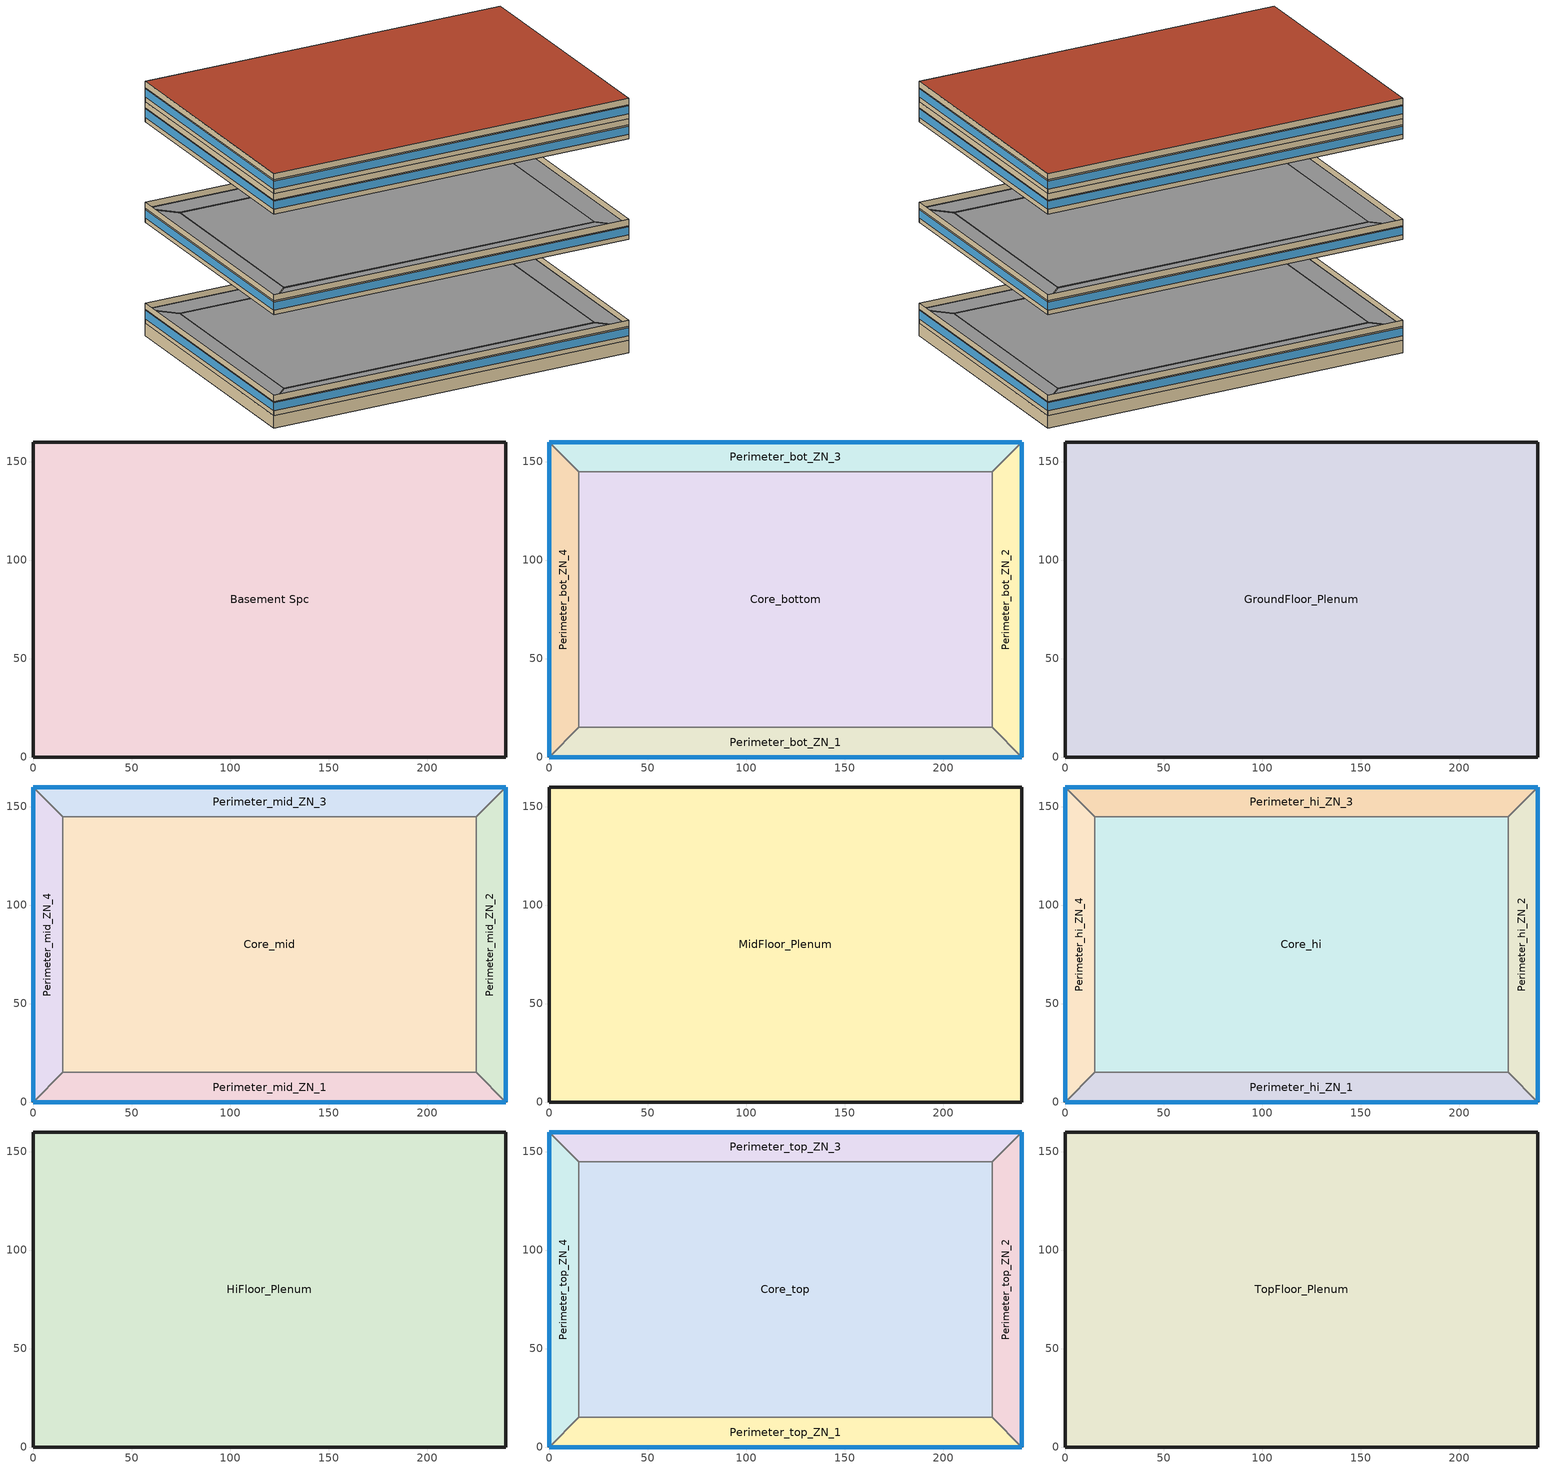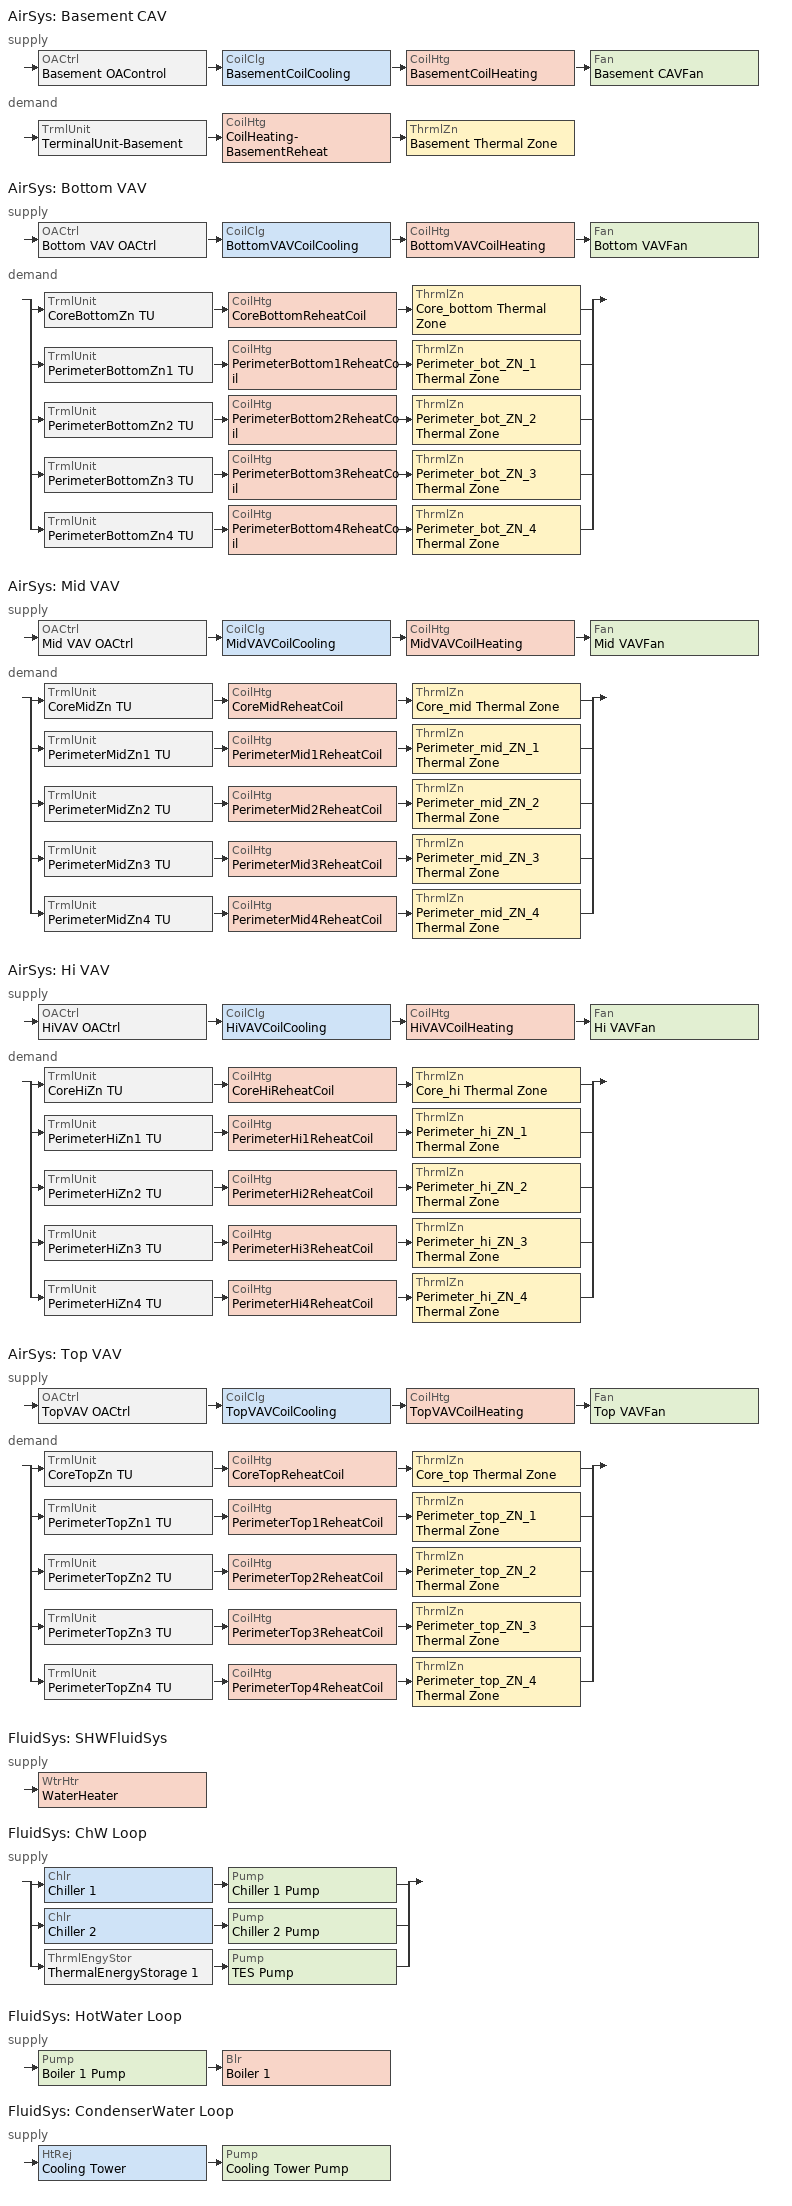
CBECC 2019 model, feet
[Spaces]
Basement Spc
 floor ground (Slab Floor): 239.85,159.9 239.85,0 0,0 0,159.9 z-8
 wall ground (BasementWall): 239.85,0 239.85,159.9 0,159.9 0,0 239.85,0 z-8:0
Core_bottom
 floor to Basement Spc (Interior Floor): 224.85,144.9 224.85,15 15,15 15,144.9 z0
 wall to Perimeter_bot_ZN_2 (Interior Wall): 224.85,15 224.85,144.9 z0:9
 wall to Perimeter_bot_ZN_3 (Interior Wall): 224.85,144.9 15,144.9 z0:9
 wall to Perimeter_bot_ZN_1 (Interior Wall): 15,15 224.85,15 z0:9
 wall to Perimeter_bot_ZN_4 (Interior Wall): 15,144.9 15,15 z0:9
Perimeter_bot_ZN_2
 floor to Basement Spc (Interior Floor): 239.85,159.9 239.85,0 224.85,15 224.85,144.9 z0
 wall outside (MetalFrameWall): 239.85,0 239.85,159.9 z0:9
 wall to Perimeter_bot_ZN_1 (Interior Wall): 224.85,15 239.85,0 z0:9
 wall to Perimeter_bot_ZN_3 (Interior Wall): 239.85,159.9 224.85,144.9 z0:9
 window (FixedWindowU36): 239.85,0.01 239.85,159.89 z3:8.2
Perimeter_bot_ZN_3
 floor to Basement Spc (Interior Floor): 239.85,159.9 224.85,144.9 15,144.9 0,159.9 z0
 wall outside (MetalFrameWall): 239.85,159.9 0,159.9 z0:9
 wall to Perimeter_bot_ZN_4 (Interior Wall): 0,159.9 15,144.9 z0:9
 window (FixedWindowU36): 239.85,159.9 0,159.9 z3:8.2
Perimeter_bot_ZN_1
 floor to Basement Spc (Interior Floor): 224.85,15 239.85,0 0,0 15,15 z0
 wall outside (MetalFrameWall): 0,0 239.85,0 z0:9
 wall to Perimeter_bot_ZN_4 (Interior Wall): 15,15 0,0 z0:9
 window (FixedWindowU36): 0,0 239.85,0 z3:8.2
Perimeter_bot_ZN_4
 floor to Basement Spc (Interior Floor): 0,159.9 15,144.9 15,15 0,0 z0
 wall outside (MetalFrameWall): 0,159.9 0,0 z0:9
 window (FixedWindowU36): 0,159.89 0,0.01 z3:8.2
GroundFloor_Plenum
 floor to Core_bottom (Drop Ceiling): 224.85,144.9 224.85,15 15,15 15,144.9 z9
 floor to Perimeter_bot_ZN_1 (Drop Ceiling): 224.85,15 239.85,0 0,0 15,15 z9
 floor to Perimeter_bot_ZN_2 (Drop Ceiling): 239.85,159.9 239.85,0 224.85,15 224.85,144.9 z9
 floor to Perimeter_bot_ZN_3 (Drop Ceiling): 239.85,159.9 224.85,144.9 15,144.9 0,159.9 z9
 floor to Perimeter_bot_ZN_4 (Drop Ceiling): 0,159.9 15,144.9 15,15 0,0 z9
 wall outside (MetalFrameWall): 239.85,0 239.85,159.9 0,159.9 0,0 239.85,0 z9:13
Core_mid
 floor inside (Interior Floor): 224.85,144.9 224.85,15 15,15 15,144.9 z65
 wall to Perimeter_mid_ZN_2 (Interior Wall): 224.85,15 224.85,144.9 z65:74
 wall to Perimeter_mid_ZN_3 (Interior Wall): 224.85,144.9 15,144.9 z65:74
 wall to Perimeter_mid_ZN_1 (Interior Wall): 15,15 224.85,15 z65:74
 wall to Perimeter_mid_ZN_4 (Interior Wall): 15,144.9 15,15 z65:74
Perimeter_mid_ZN_2
 floor inside (Interior Floor): 239.85,159.9 239.85,0 224.85,15 224.85,144.9 z65
 wall outside (MetalFrameWall): 239.85,0 239.85,159.9 z65:74
 wall to Perimeter_mid_ZN_1 (Interior Wall): 224.85,15 239.85,0 z65:74
 wall to Perimeter_mid_ZN_3 (Interior Wall): 239.85,159.9 224.85,144.9 z65:74
 window (FixedWindowU36): 239.85,0.01 239.85,159.89 z68:73.2
Perimeter_mid_ZN_3
 floor inside (Interior Floor): 239.85,159.9 224.85,144.9 15,144.9 0,159.9 z65
 wall outside (MetalFrameWall): 239.85,159.9 0,159.9 z65:74
 wall to Perimeter_mid_ZN_4 (Interior Wall): 0,159.9 15,144.9 z65:74
 window (FixedWindowU36): 239.85,159.9 0,159.9 z68:73.2
Perimeter_mid_ZN_1
 floor inside (Interior Floor): 224.85,15 239.85,0 0,0 15,15 z65
 wall outside (MetalFrameWall): 0,0 239.85,0 z65:74
 wall to Perimeter_mid_ZN_4 (Interior Wall): 15,15 0,0 z65:74
 window (FixedWindowU36): 0,0 239.85,0 z68:73.2
Perimeter_mid_ZN_4
 floor inside (Interior Floor): 0,159.9 15,144.9 15,15 0,0 z65
 wall outside (MetalFrameWall): 0,159.9 0,0 z65:74
 window (FixedWindowU36): 0,159.89 0,0.01 z68:73.2
MidFloor_Plenum
 floor to Core_mid (Drop Ceiling): 224.85,144.9 224.85,15 15,15 15,144.9 z74
 floor to Perimeter_mid_ZN_1 (Drop Ceiling): 224.85,15 239.85,0 0,0 15,15 z74
 floor to Perimeter_mid_ZN_2 (Drop Ceiling): 239.85,159.9 239.85,0 224.85,15 224.85,144.9 z74
 floor to Perimeter_mid_ZN_3 (Drop Ceiling): 239.85,159.9 224.85,144.9 15,144.9 0,159.9 z74
 floor to Perimeter_mid_ZN_4 (Drop Ceiling): 0,159.9 15,144.9 15,15 0,0 z74
 wall outside (MetalFrameWall): 239.85,0 239.85,159.9 0,159.9 0,0 239.85,0 z74:78
Core_hi
 floor inside (Interior Floor): 224.85,144.9 224.85,15 15,15 15,144.9 z130
 wall to Perimeter_hi_ZN_2 (Interior Wall): 224.85,15 224.85,144.9 z130:139
 wall to Perimeter_hi_ZN_3 (Interior Wall): 224.85,144.9 15,144.9 z130:139
 wall to Perimeter_hi_ZN_1 (Interior Wall): 15,15 224.85,15 z130:139
 wall to Perimeter_hi_ZN_4 (Interior Wall): 15,144.9 15,15 z130:139
Perimeter_hi_ZN_2
 floor inside (Interior Floor): 239.85,159.9 239.85,0 224.85,15 224.85,144.9 z130
 wall outside (MetalFrameWall): 239.85,0 239.85,159.9 z130:139
 wall to Perimeter_hi_ZN_1 (Interior Wall): 224.85,15 239.85,0 z130:139
 wall to Perimeter_hi_ZN_3 (Interior Wall): 239.85,159.9 224.85,144.9 z130:139
 window (FixedWindowU36): 239.85,0.01 239.85,159.89 z133:138.2
Perimeter_hi_ZN_3
 floor inside (Interior Floor): 239.85,159.9 224.85,144.9 15,144.9 0,159.9 z130
 wall outside (MetalFrameWall): 239.85,159.9 0,159.9 z130:139
 wall to Perimeter_hi_ZN_4 (Interior Wall): 0,159.9 15,144.9 z130:139
 window (FixedWindowU36): 239.85,159.9 0,159.9 z133:138.2
Perimeter_hi_ZN_1
 floor inside (Interior Floor): 224.85,15 239.85,0 0,0 15,15 z130
 wall outside (MetalFrameWall): 0,0 239.85,0 z130:139
 wall to Perimeter_hi_ZN_4 (Interior Wall): 15,15 0,0 z130:139
 window (FixedWindowU36): 0,0 239.85,0 z133:138.2
Perimeter_hi_ZN_4
 floor inside (Interior Floor): 0,159.9 15,144.9 15,15 0,0 z130
 wall outside (MetalFrameWall): 0,159.9 0,0 z130:139
 window (FixedWindowU36): 0,159.89 0,0.01 z133:138.2
HiFloor_Plenum
 floor to Core_hi (Drop Ceiling): 224.85,144.9 224.85,15 15,15 15,144.9 z139
 floor to Perimeter_hi_ZN_1 (Drop Ceiling): 224.85,15 239.85,0 0,0 15,15 z139
 floor to Perimeter_hi_ZN_2 (Drop Ceiling): 239.85,159.9 239.85,0 224.85,15 224.85,144.9 z139
 floor to Perimeter_hi_ZN_3 (Drop Ceiling): 239.85,159.9 224.85,144.9 15,144.9 0,159.9 z139
 floor to Perimeter_hi_ZN_4 (Drop Ceiling): 0,159.9 15,144.9 15,15 0,0 z139
 wall outside (MetalFrameWall): 239.85,0 239.85,159.9 0,159.9 0,0 239.85,0 z139:143
Core_top
 floor inside (Interior Floor): 224.85,144.9 224.85,15 15,15 15,144.9 z143
 wall to Perimeter_top_ZN_2 (Interior Wall): 224.85,15 224.85,144.9 z143:152
 wall to Perimeter_top_ZN_3 (Interior Wall): 224.85,144.9 15,144.9 z143:152
 wall to Perimeter_top_ZN_1 (Interior Wall): 15,15 224.85,15 z143:152
 wall to Perimeter_top_ZN_4 (Interior Wall): 15,144.9 15,15 z143:152
Perimeter_top_ZN_2
 floor inside (Interior Floor): 239.85,159.9 239.85,0 224.85,15 224.85,144.9 z143
 wall outside (MetalFrameWall): 239.85,0 239.85,159.9 z143:152
 wall to Perimeter_top_ZN_1 (Interior Wall): 224.85,15 239.85,0 z143:152
 wall to Perimeter_top_ZN_3 (Interior Wall): 239.85,159.9 224.85,144.9 z143:152
 window (FixedWindowU36): 239.85,0.01 239.85,159.89 z146:151.2
Perimeter_top_ZN_3
 floor inside (Interior Floor): 239.85,159.9 224.85,144.9 15,144.9 0,159.9 z143
 wall outside (MetalFrameWall): 239.85,159.9 0,159.9 z143:152
 wall to Perimeter_top_ZN_4 (Interior Wall): 0,159.9 15,144.9 z143:152
 window (FixedWindowU36): 239.85,159.9 0,159.9 z146:151.2
Perimeter_top_ZN_1
 floor inside (Interior Floor): 224.85,15 239.85,0 0,0 15,15 z143
 wall outside (MetalFrameWall): 0,0 239.85,0 z143:152
 wall to Perimeter_top_ZN_4 (Interior Wall): 15,15 0,0 z143:152
 window (FixedWindowU36): 0,0 239.85,0 z146:151.2
Perimeter_top_ZN_4
 floor inside (Interior Floor): 0,159.9 15,144.9 15,15 0,0 z143
 wall outside (MetalFrameWall): 0,159.9 0,0 z143:152
 window (FixedWindowU36): 0,159.89 0,0.01 z146:151.2
TopFloor_Plenum
 floor to Core_top (Drop Ceiling): 224.85,144.9 224.85,15 15,15 15,144.9 z152
 floor to Perimeter_top_ZN_1 (Drop Ceiling): 224.85,15 239.85,0 0,0 15,15 z152
 floor to Perimeter_top_ZN_2 (Drop Ceiling): 239.85,159.9 239.85,0 224.85,15 224.85,144.9 z152
 floor to Perimeter_top_ZN_3 (Drop Ceiling): 239.85,159.9 224.85,144.9 15,144.9 0,159.9 z152
 floor to Perimeter_top_ZN_4 (Drop Ceiling): 0,159.9 15,144.9 15,15 0,0 z152
 wall outside (MetalFrameWall): 239.85,0 239.85,159.9 0,159.9 0,0 239.85,0 z152:156
 roof outside (Roof): 239.85,0 239.85,159.9 0,159.9 0,0 z156
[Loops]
AirSys 'Basement CAV'
 supply: OACtrl 'Basement OAControl' > CoilClg 'BasementCoilCooling' > CoilHtg 'BasementCoilHeating' > Fan 'Basement CAVFan'
 demand: TrmlUnit 'TerminalUnit-Basement' > CoilHtg 'CoilHeating-BasementReheat' > ThrmlZn 'Basement Thermal Zone'
AirSys 'Bottom VAV'
 supply: OACtrl 'Bottom VAV OACtrl' > CoilClg 'BottomVAVCoilCooling' > CoilHtg 'BottomVAVCoilHeating' > Fan 'Bottom VAVFan'
 demand: split
  | TrmlUnit 'CoreBottomZn TU' > CoilHtg 'CoreBottomReheatCoil' > ThrmlZn 'Core_bottom Thermal Zone'
  | TrmlUnit 'PerimeterBottomZn1 TU' > CoilHtg 'PerimeterBottom1ReheatCoil' > ThrmlZn 'Perimeter_bot_ZN_1 Thermal Zone'
  | TrmlUnit 'PerimeterBottomZn2 TU' > CoilHtg 'PerimeterBottom2ReheatCoil' > ThrmlZn 'Perimeter_bot_ZN_2 Thermal Zone'
  | TrmlUnit 'PerimeterBottomZn3 TU' > CoilHtg 'PerimeterBottom3ReheatCoil' > ThrmlZn 'Perimeter_bot_ZN_3 Thermal Zone'
  | TrmlUnit 'PerimeterBottomZn4 TU' > CoilHtg 'PerimeterBottom4ReheatCoil' > ThrmlZn 'Perimeter_bot_ZN_4 Thermal Zone'
AirSys 'Mid VAV'
 supply: OACtrl 'Mid VAV OACtrl' > CoilClg 'MidVAVCoilCooling' > CoilHtg 'MidVAVCoilHeating' > Fan 'Mid VAVFan'
 demand: split
  | TrmlUnit 'CoreMidZn TU' > CoilHtg 'CoreMidReheatCoil' > ThrmlZn 'Core_mid Thermal Zone'
  | TrmlUnit 'PerimeterMidZn1 TU' > CoilHtg 'PerimeterMid1ReheatCoil' > ThrmlZn 'Perimeter_mid_ZN_1 Thermal Zone'
  | TrmlUnit 'PerimeterMidZn2 TU' > CoilHtg 'PerimeterMid2ReheatCoil' > ThrmlZn 'Perimeter_mid_ZN_2 Thermal Zone'
  | TrmlUnit 'PerimeterMidZn3 TU' > CoilHtg 'PerimeterMid3ReheatCoil' > ThrmlZn 'Perimeter_mid_ZN_3 Thermal Zone'
  | TrmlUnit 'PerimeterMidZn4 TU' > CoilHtg 'PerimeterMid4ReheatCoil' > ThrmlZn 'Perimeter_mid_ZN_4 Thermal Zone'
AirSys 'Hi VAV'
 supply: OACtrl 'HiVAV OACtrl' > CoilClg 'HiVAVCoilCooling' > CoilHtg 'HiVAVCoilHeating' > Fan 'Hi VAVFan'
 demand: split
  | TrmlUnit 'CoreHiZn TU' > CoilHtg 'CoreHiReheatCoil' > ThrmlZn 'Core_hi Thermal Zone'
  | TrmlUnit 'PerimeterHiZn1 TU' > CoilHtg 'PerimeterHi1ReheatCoil' > ThrmlZn 'Perimeter_hi_ZN_1 Thermal Zone'
  | TrmlUnit 'PerimeterHiZn2 TU' > CoilHtg 'PerimeterHi2ReheatCoil' > ThrmlZn 'Perimeter_hi_ZN_2 Thermal Zone'
  | TrmlUnit 'PerimeterHiZn3 TU' > CoilHtg 'PerimeterHi3ReheatCoil' > ThrmlZn 'Perimeter_hi_ZN_3 Thermal Zone'
  | TrmlUnit 'PerimeterHiZn4 TU' > CoilHtg 'PerimeterHi4ReheatCoil' > ThrmlZn 'Perimeter_hi_ZN_4 Thermal Zone'
AirSys 'Top VAV'
 supply: OACtrl 'TopVAV OACtrl' > CoilClg 'TopVAVCoilCooling' > CoilHtg 'TopVAVCoilHeating' > Fan 'Top VAVFan'
 demand: split
  | TrmlUnit 'CoreTopZn TU' > CoilHtg 'CoreTopReheatCoil' > ThrmlZn 'Core_top Thermal Zone'
  | TrmlUnit 'PerimeterTopZn1 TU' > CoilHtg 'PerimeterTop1ReheatCoil' > ThrmlZn 'Perimeter_top_ZN_1 Thermal Zone'
  | TrmlUnit 'PerimeterTopZn2 TU' > CoilHtg 'PerimeterTop2ReheatCoil' > ThrmlZn 'Perimeter_top_ZN_2 Thermal Zone'
  | TrmlUnit 'PerimeterTopZn3 TU' > CoilHtg 'PerimeterTop3ReheatCoil' > ThrmlZn 'Perimeter_top_ZN_3 Thermal Zone'
  | TrmlUnit 'PerimeterTopZn4 TU' > CoilHtg 'PerimeterTop4ReheatCoil' > ThrmlZn 'Perimeter_top_ZN_4 Thermal Zone'
FluidSys 'SHWFluidSys'
 supply: WtrHtr 'WaterHeater'
FluidSys 'ChW Loop'
 supply: split
  | Chlr 'Chiller 1' > Pump 'Chiller 1 Pump'
  | Chlr 'Chiller 2' > Pump 'Chiller 2 Pump'
  | ThrmlEngyStor 'ThermalEnergyStorage 1' > Pump 'TES Pump'
FluidSys 'HotWater Loop'
 supply: Pump 'Boiler 1 Pump' > Blr 'Boiler 1'
FluidSys 'CondenserWater Loop'
 supply: HtRej 'Cooling Tower' > Pump 'Cooling Tower Pump'
[Proj]
0415006-OffLrg-TES-ChlrPriority_NDL: ZipCode=90505; AutoHardSizeAirFlowPerSqFt=1.1; RunTitle=0415006-OffLrg-TES-ChlrPriority_NDL; AnalysisType=Title24Compliance
[Bldg]
Large Office: TotStoryCnt=13; AboveGrdStoryCnt=12
[ConsAssm]
MetalFrameWall: CompatibleSurfType=ExteriorWall; MatRef[1]=Stucco - 7/8 in.; MatRef[2]=Building Paper 1/16in; MatRef[3]=Expanded Polystyrene - EPS - 3 1/3 in; MatRef[4]=Air - Metal Wall Framing - 16 or 24 in. OC; MatRef[5]=Gypsum Board - 1/2 in.
Slab Floor: CompatibleSurfType=UndergroundFloor; SlabType=UnheatedSlabOnGrade; SlabInsOrientation=12inHorizontal; SlabInsThrmlR=R5
BasementWall: CompatibleSurfType=UndergroundWall; MatRef[1]=Concrete - Solid Grout - 115 lb/ft3 - 8 in.
Roof: CompatibleSurfType=Roof; MatRef[1]=Metal Standing Seam - 1/16 in.; MatRef[2]=Expanded Polystyrene - EPS - 6 7/8 in
Interior Wall: CompatibleSurfType=InteriorWall; MatRef[1]=Gypsum Board - 1/2 in.; MatRef[2]=Stud Wall; MatRef[3]=Gypsum Board - 1/2 in.
Drop Ceiling: CompatibleSurfType=InteriorFloor; MatRef[1]=Acoustic Tile 3/4in
Interior Floor: CompatibleSurfType=InteriorFloor; MatRef[1]=Concrete 4in_140lb/ft3; MatRef[2]=Carpet 3/4in
[Mat]
Name | CodeCat | CodeItem
Stucco - 7/8 in. | Plastering Materials | Stucco - 7/8 in.
Air - Metal Wall Framing - 16 or 24 in. OC; Stud Wall | Air | Air - Metal Wall Framing - 16 or 24 in. OC
Gypsum Board - 1/2 in. | Bldg Board and Siding | Gypsum Board - 1/2 in.
Concrete - Solid Grout - 115 lb/ft3 - 8 in. | Masonry Units Solid | Concrete - Solid Grout - 115 lb/ft3 - 8 in.
Metal Standing Seam - 1/16 in. | Roofing | Metal Standing Seam - 1/16 in.
Acoustic Tile 3/4in | Finish Materials | Acoustic Tile - 3/4 in.
Concrete 4in_140lb/ft3 | Concrete | Concrete - 140 lb/ft3 - 4 in.
Carpet 3/4in | Finish Materials | Carpet - 3/4 in.
Building Paper 1/16in | Building Membrane | Building Paper - 1/16 in.
Expanded Polystyrene - EPS - 3 1/3 in | Insulation Board | Expanded Polystyrene - EPS - 3 1/3 in. R14
Expanded Polystyrene - EPS - 6 7/8 in | Insulation Board | Expanded Polystyrene - EPS - 6 7/8 in. R29
[FenCons]
FixedWindowU36: FenType=VerticalFenestration; FenProdType=FixedWindow; AssmContext=Manufactured; CertificationMthd=NFRCRated; SHGC=0.25; UFactor=0.36; VT=0.42
[Story]
Name | Mult
Basement; GroundFloor; TopFloor
HiFloor; MidFloor | 5
[Spc]
Name | Story | ThrmlZnRef | Vol | SpcFuncDefaultsRef | SHWFluidSegRef | CondgType | SecSide100PctControlled
Basement Spc | Basement | Basement Thermal Zone | 306899 | Office Mod Defaults | SHWSupply
Core_bottom | GroundFloor | Core_bottom Thermal Zone | 245391 | Office Mod Defaults | SHWSupply
GroundFloor_Plenum | GroundFloor | GroundFloor_Plenum Thermal Zone | 153412 |  |  | Plenum
Perimeter_bot_ZN_1 | GroundFloor | Perimeter_bot_ZN_1 Thermal Zone | 30371.4 | Office Mod Defaults | SHWSupply |  | 1
Perimeter_bot_ZN_2 | GroundFloor | Perimeter_bot_ZN_2 Thermal Zone | 19572.1 | Office Mod Defaults | SHWSupply |  | 1
Perimeter_bot_ZN_3 | GroundFloor | Perimeter_bot_ZN_3 Thermal Zone | 30370.8 | Office Mod Defaults | SHWSupply |  | 1
Perimeter_bot_ZN_4 | GroundFloor | Perimeter_bot_ZN_4 Thermal Zone | 19572.1 | Office Mod Defaults | SHWSupply |  | 1
Core_hi | HiFloor | Core_hi Thermal Zone | 245391 | Office Mod Defaults | SHWSupply
HiFloor_Plenum | HiFloor | HiFloor_Plenum Thermal Zone | 153412 |  |  | Plenum
Perimeter_hi_ZN_1 | HiFloor | Perimeter_hi_ZN_1 Thermal Zone | 30371.4 | Office Mod Defaults | SHWSupply |  | 1
Perimeter_hi_ZN_2 | HiFloor | Perimeter_hi_ZN_2 Thermal Zone | 19572.1 | Office Mod Defaults | SHWSupply |  | 1
Perimeter_hi_ZN_3 | HiFloor | Perimeter_hi_ZN_3 Thermal Zone | 30370.8 | Office Mod Defaults | SHWSupply |  | 1
Perimeter_hi_ZN_4 | HiFloor | Perimeter_hi_ZN_4 Thermal Zone | 19572.1 | Office Mod Defaults | SHWSupply |  | 1
Core_mid | MidFloor | Core_mid Thermal Zone | 245391 | Office Mod Defaults | SHWSupply
MidFloor_Plenum | MidFloor | MidFloor_Plenum Thermal Zone | 153412 |  |  | Plenum
Perimeter_mid_ZN_1 | MidFloor | Perimeter_mid_ZN_1 Thermal Zone | 30371.4 | Office Mod Defaults | SHWSupply |  | 1
Perimeter_mid_ZN_2 | MidFloor | Perimeter_mid_ZN_2 Thermal Zone | 19572.1 | Office Mod Defaults | SHWSupply |  | 1
Perimeter_mid_ZN_3 | MidFloor | Perimeter_mid_ZN_3 Thermal Zone | 30370.8 | Office Mod Defaults | SHWSupply |  | 1
Perimeter_mid_ZN_4 | MidFloor | Perimeter_mid_ZN_4 Thermal Zone | 19572.1 | Office Mod Defaults | SHWSupply |  | 1
Core_top | TopFloor | Core_top Thermal Zone | 245391 | Office Mod Defaults | SHWSupply
Perimeter_top_ZN_1 | TopFloor | Perimeter_top_ZN_1 Thermal Zone | 30371.4 | Office Mod Defaults | SHWSupply |  | 1
Perimeter_top_ZN_2 | TopFloor | Perimeter_top_ZN_2 Thermal Zone | 19572.1 | Office Mod Defaults | SHWSupply |  | 1
Perimeter_top_ZN_3 | TopFloor | Perimeter_top_ZN_3 Thermal Zone | 30370.8 | Office Mod Defaults | SHWSupply |  | 1
Perimeter_top_ZN_4 | TopFloor | Perimeter_top_ZN_4 Thermal Zone | 19572.1 | Office Mod Defaults | SHWSupply |  | 1
TopFloor_Plenum | TopFloor | TopFloor_Plenum Thermal Zone | 153412 |  |  | Plenum
[ThrmlZn]
Name | Type | PriAirCondgSysRef[1]
Perimeter_mid_ZN_4 Thermal Zone; Perimeter_mid_ZN_1 Thermal Zone; Perimeter_mid_ZN_2 Thermal Zone; Core_mid Thermal Zone; Perimeter_mid_ZN_3 Thermal Zone | Conditioned | Mid VAV
Perimeter_hi_ZN_1 Thermal Zone; Perimeter_hi_ZN_3 Thermal Zone; Perimeter_hi_ZN_4 Thermal Zone; Perimeter_hi_ZN_2 Thermal Zone; Core_hi Thermal Zone | Conditioned | Hi VAV
Core_bottom Thermal Zone; Perimeter_bot_ZN_1 Thermal Zone; Perimeter_bot_ZN_2 Thermal Zone; Perimeter_bot_ZN_4 Thermal Zone; Perimeter_bot_ZN_3 Thermal Zone | Conditioned | Bottom VAV
Basement Thermal Zone | Conditioned | Basement CAV
Perimeter_top_ZN_4 Thermal Zone; Perimeter_top_ZN_2 Thermal Zone; Perimeter_top_ZN_1 Thermal Zone; Core_top Thermal Zone; Perimeter_top_ZN_3 Thermal Zone | Conditioned | Top VAV
MidFloor_Plenum Thermal Zone; TopFloor_Plenum Thermal Zone; GroundFloor_Plenum Thermal Zone; HiFloor_Plenum Thermal Zone | Plenum
[AirSys] Type=VAV; CtrlSysType=DDCToZone; OptStart=1; ClgCtrl=WarmestResetFlowFirst
Name | CtrlZnRef | NightCycleFanCtrl | ReheatCtrlMthd | Cnt
Basement CAV | Basement Thermal Zone
Bottom VAV; Top VAV |  | CycleOnCallAnyZone | DualMaximum
Mid VAV; Hi VAV |  | CycleOnCallAnyZone | DualMaximum | 5
[AirSeg]
Name | Sys | Type
Basement CAV AirSegment Supply | Basement CAV | Supply
Basement Relief AirSegment | Basement CAV | Return
BottomVAV AirSegment Supply | Bottom VAV | Supply
Bottom VAV Return AirSegment | Bottom VAV | Return
MidVAV AirSegment Supply | Mid VAV | Supply
Mid VAV Return AirSegment | Mid VAV | Return
HiVAV AirSegment Supply | Hi VAV | Supply
HiVAV Return AirSegment | Hi VAV | Return
TopVAV AirSegment Supply | Top VAV | Supply
Top VAV Return AirSegment | Top VAV | Return
[CoilClg] Type=ChilledWater; FluidSegInRef=ChW Primary Supply; FluidSegOutRef=ChW Primary Return
Name | Sys
BasementCoilCooling | Basement CAV
BottomVAVCoilCooling | Bottom VAV
MidVAVCoilCooling | Mid VAV
HiVAVCoilCooling | Hi VAV
TopVAVCoilCooling | Top VAV
[CoilHtg] Type=HotWater; FluidSegInRef=HW Primary Supply; FluidSegOutRef=HW Primary Return
Name | Sys
BasementCoilHeating; CoilHeating-BasementReheat | Basement CAV
BottomVAVCoilHeating; CoreBottomReheatCoil; PerimeterBottom1ReheatCoil; PerimeterBottom2ReheatCoil; PerimeterBottom3ReheatCoil; PerimeterBottom4ReheatCoil | Bottom VAV
MidVAVCoilHeating; CoreMidReheatCoil; PerimeterMid1ReheatCoil; PerimeterMid2ReheatCoil; PerimeterMid3ReheatCoil; PerimeterMid4ReheatCoil | Mid VAV
HiVAVCoilHeating; CoreHiReheatCoil; PerimeterHi1ReheatCoil; PerimeterHi2ReheatCoil; PerimeterHi3ReheatCoil; PerimeterHi4ReheatCoil | Hi VAV
TopVAVCoilHeating; CoreTopReheatCoil; PerimeterTop1ReheatCoil; PerimeterTop2ReheatCoil; PerimeterTop3ReheatCoil; PerimeterTop4ReheatCoil | Top VAV
[Fan] ModelingMthd=StaticPressure; FlowEff=0.65; TotStaticPress=4; MtrEff=0.95
Name | Sys | CtrlMthd
Basement CAVFan | Basement CAV | ConstantVolume
Bottom VAVFan | Bottom VAV | VariableSpeedDrive
Mid VAVFan | Mid VAV | VariableSpeedDrive
Hi VAVFan | Hi VAV | VariableSpeedDrive
Top VAVFan | Top VAV | VariableSpeedDrive
[TrmlUnit] Type=VAVReheatBox
Name | Sys | ZnServedRef | PriAirSegRef
TerminalUnit-Basement | Basement CAV | Basement Thermal Zone | Basement CAV AirSegment Supply
CoreBottomZn TU | Bottom VAV | Core_bottom Thermal Zone | BottomVAV AirSegment Supply
PerimeterBottomZn1 TU | Bottom VAV | Perimeter_bot_ZN_1 Thermal Zone | BottomVAV AirSegment Supply
PerimeterBottomZn2 TU | Bottom VAV | Perimeter_bot_ZN_2 Thermal Zone | BottomVAV AirSegment Supply
PerimeterBottomZn3 TU | Bottom VAV | Perimeter_bot_ZN_3 Thermal Zone | BottomVAV AirSegment Supply
PerimeterBottomZn4 TU | Bottom VAV | Perimeter_bot_ZN_4 Thermal Zone | BottomVAV AirSegment Supply
CoreMidZn TU | Mid VAV | Core_mid Thermal Zone | MidVAV AirSegment Supply
PerimeterMidZn1 TU | Mid VAV | Perimeter_mid_ZN_1 Thermal Zone | MidVAV AirSegment Supply
PerimeterMidZn2 TU | Mid VAV | Perimeter_mid_ZN_2 Thermal Zone | MidVAV AirSegment Supply
PerimeterMidZn3 TU | Mid VAV | Perimeter_mid_ZN_3 Thermal Zone | MidVAV AirSegment Supply
PerimeterMidZn4 TU | Mid VAV | Perimeter_mid_ZN_4 Thermal Zone | MidVAV AirSegment Supply
CoreHiZn TU | Hi VAV | Core_hi Thermal Zone | HiVAV AirSegment Supply
PerimeterHiZn1 TU | Hi VAV | Perimeter_hi_ZN_1 Thermal Zone | HiVAV AirSegment Supply
PerimeterHiZn2 TU | Hi VAV | Perimeter_hi_ZN_2 Thermal Zone | HiVAV AirSegment Supply
PerimeterHiZn3 TU | Hi VAV | Perimeter_hi_ZN_3 Thermal Zone | HiVAV AirSegment Supply
PerimeterHiZn4 TU | Hi VAV | Perimeter_hi_ZN_4 Thermal Zone | HiVAV AirSegment Supply
CoreTopZn TU | Top VAV | Core_top Thermal Zone | TopVAV AirSegment Supply
PerimeterTopZn1 TU | Top VAV | Perimeter_top_ZN_1 Thermal Zone | TopVAV AirSegment Supply
PerimeterTopZn2 TU | Top VAV | Perimeter_top_ZN_2 Thermal Zone | TopVAV AirSegment Supply
PerimeterTopZn3 TU | Top VAV | Perimeter_top_ZN_3 Thermal Zone | TopVAV AirSegment Supply
PerimeterTopZn4 TU | Top VAV | Perimeter_top_ZN_4 Thermal Zone | TopVAV AirSegment Supply
[OACtrl] EconoCtrlMthd=DifferentialDryBulb; EconoIntegration=Integrated
Name | Sys | AirSegSupRef | AirSegRetRef | EconoHiTempLockout | MaxOARat
Basement OAControl | Basement CAV | Basement CAV AirSegment Supply | Basement Relief AirSegment
Bottom VAV OACtrl | Bottom VAV | BottomVAV AirSegment Supply | Bottom VAV Return AirSegment | 80 | 1
Mid VAV OACtrl | Mid VAV | MidVAV AirSegment Supply | Mid VAV Return AirSegment | 80 | 1
HiVAV OACtrl | Hi VAV | HiVAV AirSegment Supply | HiVAV Return AirSegment | 80 | 1
TopVAV OACtrl | Top VAV | TopVAV AirSegment Supply | Top VAV Return AirSegment | 80 | 1
[EnergyUse]
Name | EnduseName
Space Heating | Space Heating
Space Cooling | Space Cooling
Indoor Fans | Indoor Fans
Heat Rejection | Heat Rejection
Pumps & Misc. | Pumps & Misc.
Domestic HW | Domestic HW
Lighting | Lighting
Compliance Total | Compliance Total
Receptacle | Receptacle
Process | Process
Process Ltg | Process Ltg
TOTAL | TOTAL
[FluidSys]
SHWFluidSys: Type=ServiceHotWater
ChW Loop: Type=ChilledWater; CtrlType=DDC; TempCtrl=Fixed
HotWater Loop: Type=HotWater; RstSupHi=180; RstSupLow=130; RstOutdrHi=20; RstOutdrLow=50
CondenserWater Loop: Type=CondenserWater; TempCtrl=Fixed
[FluidSeg]
Name | Sys | Type | Src
SHWSupply | SHWFluidSys | PrimarySupply
SHWMakeup | SHWFluidSys | MakeupFluid | MunicipalWater
ChW Primary Supply | ChW Loop | PrimarySupply
ChW Primary Return | ChW Loop | PrimaryReturn
HW Primary Supply | HotWater Loop | PrimarySupply
HW Primary Return | HotWater Loop | PrimaryReturn
CW Supply FluidSegment | CondenserWater Loop | PrimarySupply
CW Return FluidSegment | CondenserWater Loop | PrimaryReturn
[WtrHtr]
WaterHeater: Sys=SHWFluidSys; FluidSegOutRef=SHWSupply; FluidSegMakeupRef=SHWMakeup; ThrmlEff=0.8
[Chlr] Sys=ChW Loop; Type=Centrifugal; FuelSrc=Electric; CndsrType=Fluid; CndsrFluidSegInRef=CW Supply FluidSegment; CndsrFluidSegOutRef=CW Return FluidSegment; EvapFluidSegInRef=ChW Primary Return; EvapFluidSegOutRef=ChW Primary Supply; KwPerTon=0.585; IPLVKwPerTon=0.38
Name | EnableOnThrmlEngyStorDischrg
Chiller 1 | 1
Chiller 2
[Pump]
Name | Sys | SpdCtrl | ModelingMthd | TotHd | MtrEff | ImpellerEff | FlowCap | FlowMin | Pwr_fPLRCrvRef | OperCtrl
Chiller 1 Pump; Chiller 2 Pump | ChW Loop | VariableSpeed | Detailed | 60 | 0.9 | 0.7
TES Pump | ChW Loop | VariableSpeed |  |  |  |  | 822.4 | 0 | PumpVSDPwrRatio_fGPMRatio
Boiler 1 Pump | HotWater Loop |  | Detailed | 40 | 0.9 | 0.7 | 366.3 |  |  | OnDemand
Cooling Tower Pump | CondenserWater Loop |  | Detailed | 40 | 0.9 |  |  | 550 |  | OnDemand
[ThrmlEngyStor]
ThermalEnergyStorage 1: Sys=ChW Loop; DischrgPriority=Chiller; CapRtd=8.22671e+06; TankShape=Rectangular; TankHgt=8; TankLenToWdRat=2; TankR=24; StorLctn=Indoor; StorZnRef=Basement Thermal Zone; ModeSchRef=TESModSch; ChrgFluidSegInRef=ChW Primary Supply; ChrgFluidSegOutRef=ChW Primary Return; DischrgFluidSegInRef=ChW Primary Return; DischrgFluidSegOutRef=ChW Primary Supply
[Blr]
Boiler 1: Sys=HotWater Loop; Type=HotWater; FuelSrc=Gas; DraftType=Condensing; FluidSegInRef=HW Primary Return; FluidSegOutRef=HW Primary Supply; ThrmlEff=0.8
[HtRej]
Cooling Tower: Sys=CondenserWater Loop; Type=OpenTower; FluidSegInRef=CW Return FluidSegment; FluidSegOutRef=CW Supply FluidSegment
[SpcFuncDefaults]
Office Mod Defaults: SpcFunc=Office Area (Open plan office)
[ThrmlEngyStorModeSchDay]
Name | Hr[1] | Hr[3] | Hr[4] | Hr[5] | Hr[6] | Hr[7] | Hr[13] | Hr[14] | Hr[15] | Hr[17] | Hr[18] | Hr[19] | Hr[22] | Hr[23]
TESModSchOnPeakWD | Charge | Charge | Charge | Off | Off | Off | Off | Discharge | Discharge | Discharge | Off | Off | Off | Charge
TESModSchOffPeakWD | Off
[CrvCubic]
PumpVSDPwrRatio_fGPMRatio: Coef1=0.00153; Coef2=0.005208; Coef3=1.10862; Coef4=-0.116356
[SchWeek] Type=ThrmlEngyStorMode
Name | SchDayAllRef | SchDayWDRef | SchDayWERef
TESModSchOnPeakWk | TESModSchOnPeakWD | TESModSchOnPeakWD | TESModSchOnPeakWD
TESModSchOffPeakWk | TESModSchOffPeakWD | TESModSchOffPeakWD | TESModSchOffPeakWD
[Sch]
TESModSch: Type=ThrmlEngyStorMode; EndMonth[1]=5; EndMonth[2]=9; EndMonth[3]=12; EndDay[1]=31; EndDay[2]=30; EndDay[3]=31; SchWeekRef[1]=TESModSchOffPeakWk; SchWeekRef[2]=TESModSchOnPeakWk; SchWeekRef[3]=TESModSchOffPeakWk
